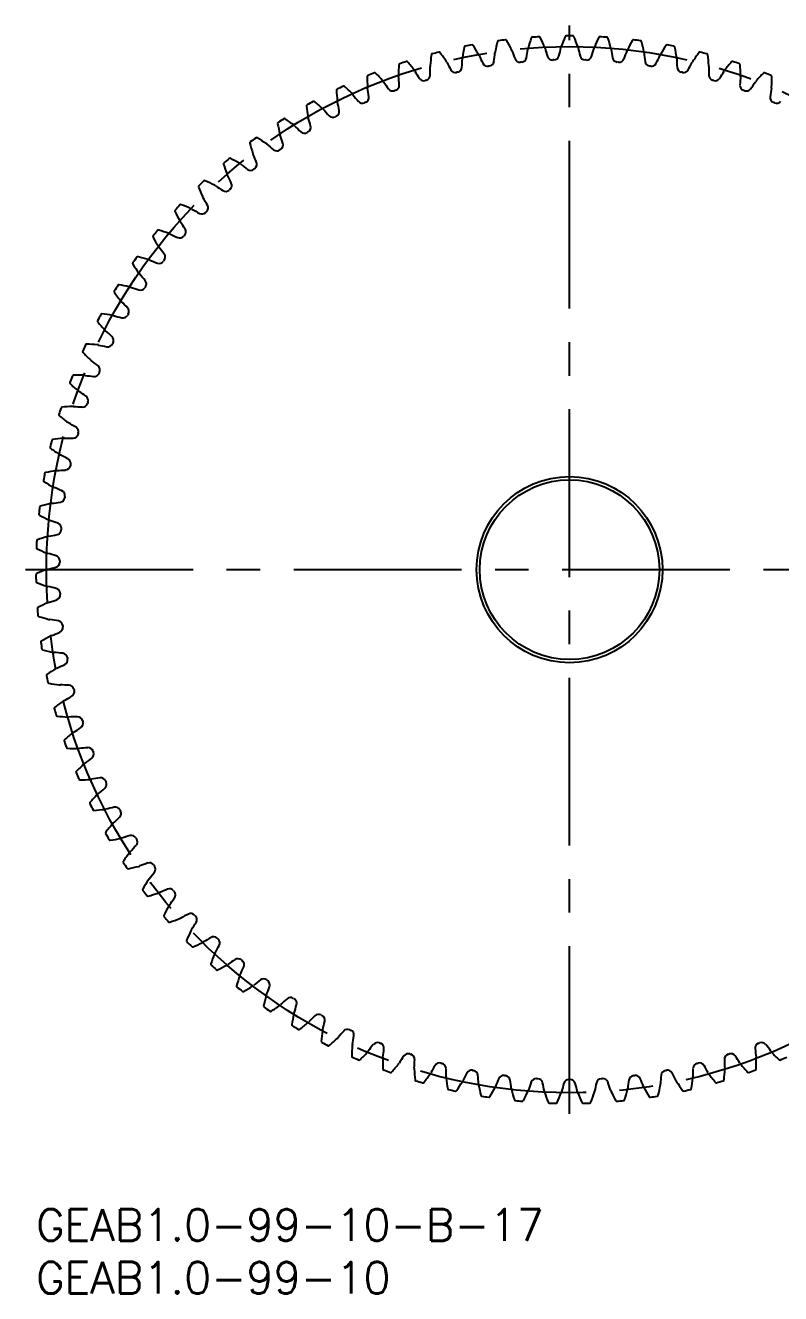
# Model space of a CAD drawing. Extents: x -1 to 142, y -8 to 112.
# Drawn here: x -1 to 70.5, y -8 to 112 of the extents above; entities that cross this region are included whole.
import ezdxf

# ---------------------------------------------------------------- set-up
doc = ezdxf.new("R2010")
doc.units = 0
doc.header["$LTSCALE"] = 0.5
doc.linetypes.add('CENTER', pattern=[50.8, 31.75, -6.35, 6.35, -6.35])
for name, color, linetype in [('MSM_CENTER', 1, 'CENTER'), ('MSM_CONTINUOUS', 7, 'CONTINUOUS'), ('MSM_PART_NUMBER', 7, 'CONTINUOUS')]:
    doc.layers.add(name, color=color, linetype=linetype)
doc.styles.get("Standard").update_dxf_attribs({"font": 'txt.shx', "height": 1, "bigfont": 'bigfont.shx'})

# ---------------------------------------------------------------- blocks, each defined once
blk = doc.blocks.new('*U2')
at = {"layer": 'MSM_PART_NUMBER'}
blk.add_text('GEAB1.0-99-10-B-17', height=3, dxfattribs=at).set_placement((0, -3))
blk = doc.blocks.new('*U3')
at = {"layer": 'MSM_PART_NUMBER'}
blk.add_text('GEAB1.0-99-10', height=3, dxfattribs=at).set_placement((0, -8))

msp = doc.modelspace()

# ---------------------------------------------------------------- linework, layer by layer
at = {"layer": 'MSM_CENTER'}
for p, q in [((50.5, 9), (50.5, 112)), ((-1, 60.5), (102, 60.5))]:
    msp.add_line(p, q, dxfattribs=at)
msp.add_circle((50.5, 60.5), 49.5, dxfattribs=at)
at = {"layer": 'MSM_CONTINUOUS'}
for radius in [8.8, 8.5]:
    msp.add_circle((50.5, 60.5), radius, dxfattribs=at)
for centre, radius, start, end in [((59.61, 106.12), 16.5, 164.6754, 168.1818), ((43.79, 110.45), 0.1, 97.6527, 164.6754), ((50.5, 60.5), 50.5, 96.8933, 97.6522), ((44.45, 110.54), 0.1, 29.8701, 96.8933), ((30.23, 102.37), 16.5, 26.3636, 29.8701), ((62.48, 105.45), 16.5, 161.039, 164.5455), ((46.97, 110.78), 0.1, 94.0164, 161.039), ((50.5, 60.5), 50.5, 93.2569, 94.0158), ((47.64, 110.82), 0.1, 26.2337, 93.2569), ((32.93, 103.57), 16.5, 22.7273, 26.2337), ((65.31, 104.6), 16.5, 157.4026, 160.9091), ((50.17, 110.9), 0.1, 90.38, 157.4027), ((50.5, 60.5), 50.5, 89.6205, 90.3795), ((50.83, 110.9), 0.1, 22.5974, 89.6205), ((35.69, 104.6), 16.5, 19.0909, 22.5974), ((68.07, 103.57), 16.5, 153.7663, 157.2727), ((53.36, 110.82), 0.1, 86.7431, 153.7662), ((50.5, 60.5), 50.5, 85.9842, 86.7431), ((54.03, 110.78), 0.1, 18.961, 85.9843), ((38.52, 105.45), 16.5, 15.4545, 18.961), ((70.77, 102.37), 16.5, 150.1299, 153.6364), ((56.55, 110.54), 0.1, 83.1067, 150.1298), ((50.5, 60.5), 50.5, 82.3478, 83.1067), ((57.21, 110.45), 0.1, 15.3246, 82.3479), ((41.39, 106.12), 16.5, 11.8182, 15.3246), ((53.76, 106.9), 16.5, 171.9481, 175.4545), ((37.52, 109.2), 0.1, 104.9255, 171.9481), ((50.5, 60.5), 50.5, 104.166, 104.9249), ((38.17, 109.37), 0.1, 37.1428, 104.166), ((25.09, 99.46), 16.5, 33.6364, 37.1428), ((56.69, 106.6), 16.5, 168.3117, 171.8182), ((40.63, 109.92), 0.1, 101.2891, 168.3118), ((50.5, 60.5), 50.5, 100.5296, 101.2886), ((41.29, 110.05), 0.1, 33.5065, 100.5297), ((27.61, 101), 16.5, 30, 33.5065), ((41.18, 108.83), 0.831, 22.876, 30.0002), ((28.26, 110.64), 15.23, 352.2229, 355.306), ((44.27, 109.33), 0.831, 168.1817, 175.3058), ((44.27, 109.33), 0.831, 19.2397, 26.3638), ((59.43, 114.62), 15.23, 199.2395, 202.3225), ((31.49, 111.95), 15.23, 348.5865, 351.6696), ((47.38, 109.62), 0.831, 164.5453, 171.6694), ((47.38, 109.62), 0.831, 15.6033, 22.7275), ((62.85, 113.94), 15.23, 195.6031, 198.6862), ((34.79, 113.05), 15.23, 344.9502, 348.0332), ((50.5, 109.72), 0.831, 160.9089, 168.0331), ((50.5, 109.72), 0.831, 11.9669, 19.0911), ((66.21, 113.05), 15.23, 191.9668, 195.0498), ((38.15, 113.94), 15.23, 341.3138, 344.3969), ((53.62, 109.62), 0.831, 157.2726, 164.3967), ((53.62, 109.62), 0.831, 8.3306, 15.4547), ((69.51, 111.95), 15.23, 188.3304, 191.4134), ((41.57, 114.62), 15.23, 337.6775, 340.7605), ((56.73, 109.33), 0.831, 153.6362, 160.7603), ((56.73, 109.33), 0.831, 4.6942, 11.8184), ((72.74, 110.64), 15.23, 184.694, 187.7771), ((59.82, 108.83), 0.831, 149.9999, 157.124), ((73.39, 101), 16.5, 146.4935, 150), ((59.71, 110.05), 0.1, 79.4704, 146.4935), ((50.5, 60.5), 50.5, 78.7114, 79.4704), ((60.37, 109.92), 0.1, 11.6883, 78.7116), ((44.31, 106.6), 16.5, 8.1818, 11.6883), ((75.91, 99.46), 16.5, 142.8572, 146.3636), ((62.83, 109.37), 0.1, 75.834, 142.8571), ((50.5, 60.5), 50.5, 75.0751, 75.834), ((63.48, 109.2), 0.1, 8.0521, 75.0752), ((47.24, 106.9), 16.5, 4.5455, 8.0519), ((50.81, 107.02), 16.5, 175.5845, 179.0909), ((34.46, 108.28), 0.1, 108.5613, 175.5845), ((50.5, 60.5), 50.5, 107.8024, 108.5613), ((35.09, 108.49), 0.1, 40.7792, 107.8023), ((22.67, 97.78), 16.5, 37.2727, 40.7792), ((38.14, 108.14), 0.831, 175.4544, 182.5785), ((22.09, 107.42), 15.23, 359.4956, 2.5787), ((38.14, 108.14), 0.831, 26.5124, 33.6365), ((52.51, 115.31), 15.23, 206.5122, 209.5953), ((39.82, 108.07), 0.5, 282.6574, 355.8593), ((25.13, 109.13), 15.23, 355.8593, 358.9423), ((41.18, 108.83), 0.831, 171.818, 178.9422), ((55.98, 115.08), 15.23, 202.8758, 205.9589), ((42.74, 108.63), 0.5, 205.9589, 279.1608), ((50.5, 60.5), 48.25, 99.021, 99.1608), ((42.86, 108.65), 0.5, 279.021, 352.2229), ((45.81, 109.02), 0.5, 202.3226, 275.5245), ((50.5, 60.5), 48.25, 95.3846, 95.5245), ((45.93, 109.03), 0.5, 275.3846, 348.5866), ((48.89, 109.22), 0.5, 198.6862, 271.8881), ((50.5, 60.5), 48.25, 91.7483, 91.8881), ((49.01, 109.23), 0.5, 271.7483, 344.9502), ((51.99, 109.23), 0.5, 195.0498, 268.2517), ((50.5, 60.5), 48.25, 88.1119, 88.2517), ((52.11, 109.22), 0.5, 268.1119, 341.3138), ((55.07, 109.03), 0.5, 191.4134, 264.6154), ((50.5, 60.5), 48.25, 84.4755, 84.6154), ((55.19, 109.02), 0.5, 264.4755, 337.6774), ((58.14, 108.65), 0.5, 187.777, 260.979), ((50.5, 60.5), 48.25, 80.8392, 80.979), ((58.26, 108.63), 0.5, 260.8392, 334.0411), ((45.02, 115.08), 15.23, 334.0411, 337.1242), ((59.82, 108.83), 0.831, 1.0578, 8.182), ((75.87, 109.13), 15.23, 181.0577, 184.1407), ((61.18, 108.07), 0.5, 184.1407, 257.3426), ((48.49, 115.31), 15.23, 330.4047, 333.4878), ((62.86, 108.14), 0.831, 146.3635, 153.4876), ((78.91, 107.42), 15.23, 177.4213, 180.5044), ((62.86, 108.14), 0.831, 357.4215, 4.5457), ((78.33, 97.78), 16.5, 139.2208, 142.7273), ((65.91, 108.49), 0.1, 72.1976, 139.2208), ((50.5, 60.5), 50.5, 71.4387, 72.1976), ((66.54, 108.28), 0.1, 4.4155, 71.4388), ((50.19, 107.02), 16.5, 0.9091, 4.4155), ((31.46, 107.16), 0.1, 112.1976, 179.2208), ((47.86, 106.94), 16.5, 179.2208, 182.7273), ((50.5, 60.5), 50.5, 111.4387, 112.1976), ((32.08, 107.41), 0.1, 44.4155, 111.4387), ((20.36, 95.94), 16.5, 40.9091, 44.4155), ((35.14, 107.26), 0.831, 179.0908, 186.2149), ((19.17, 105.53), 15.23, 3.132, 6.2151), ((35.14, 107.26), 0.831, 30.1488, 37.2729), ((49.03, 115.33), 15.23, 210.1486, 213.2316), ((36.71, 107.26), 0.5, 213.2316, 286.4336), ((50.5, 60.5), 48.25, 106.2937, 106.4336), ((36.82, 107.29), 0.5, 286.2937, 359.4956), ((39.7, 108.04), 0.5, 209.5953, 282.7972), ((50.5, 60.5), 48.25, 102.6574, 102.7972), ((50.5, 60.5), 48.25, 77.2028, 77.3426), ((61.3, 108.04), 0.5, 257.2028, 330.4047), ((64.18, 107.29), 0.5, 180.5043, 253.7063), ((50.5, 60.5), 48.25, 73.5664, 73.7063), ((64.29, 107.26), 0.5, 253.5664, 326.7683), ((51.97, 115.33), 15.23, 326.7684, 329.8514), ((65.86, 107.26), 0.831, 142.7271, 149.8512), ((81.83, 105.53), 15.23, 173.7849, 176.868), ((65.86, 107.26), 0.831, 353.7851, 0.9093), ((80.64, 95.94), 16.5, 135.5845, 139.0909), ((68.92, 107.41), 0.1, 68.5613, 135.5844), ((50.5, 60.5), 50.5, 67.8024, 68.5613), ((69.54, 107.16), 0.1, 0.7794, 67.8025), ((53.14, 106.94), 16.5, 357.2727, 0.7792), ((28.54, 105.86), 0.1, 115.834, 182.8572), ((44.92, 106.68), 16.5, 182.8572, 186.3636), ((50.5, 60.5), 50.5, 115.0751, 115.834), ((29.14, 106.15), 0.1, 48.0519, 115.075), ((18.18, 93.95), 16.5, 44.5455, 48.0519), ((32.21, 106.2), 0.831, 182.7271, 189.8512), ((16.38, 103.45), 15.23, 6.7684, 9.8514), ((32.21, 106.2), 0.831, 33.7851, 40.9093), ((45.56, 115.13), 15.23, 213.7849, 216.868), ((33.77, 106.29), 0.5, 216.868, 290.0699), ((50.5, 60.5), 48.25, 109.9301, 110.0699), ((33.88, 106.33), 0.5, 289.9301, 3.132), ((67.12, 106.33), 0.5, 176.868, 250.0699), ((50.5, 60.5), 48.25, 69.9301, 70.0699), ((67.23, 106.29), 0.5, 249.9301, 323.132), ((55.44, 115.13), 15.23, 323.132, 326.2151), ((68.79, 106.2), 0.831, 139.0908, 146.2149), ((84.62, 103.45), 15.23, 170.1486, 173.2316), ((68.79, 106.2), 0.831, 350.1488, 357.2729), ((25.7, 104.38), 0.1, 119.4704, 186.4936), ((50.5, 60.5), 50.5, 118.7114, 119.4704), ((26.29, 104.7), 0.1, 51.6883, 118.7114), ((16.12, 91.84), 16.5, 48.1818, 51.6883), ((29.34, 104.94), 0.831, 186.3635, 193.4876), ((13.73, 101.2), 15.23, 10.4047, 13.4878), ((29.34, 104.94), 0.831, 37.4215, 44.5456), ((42.1, 114.7), 15.23, 217.4213, 220.5044), ((30.9, 105.14), 0.5, 220.5044, 293.7063), ((50.5, 60.5), 48.25, 113.5664, 113.7063), ((31.01, 105.18), 0.5, 293.5664, 6.7683), ((69.99, 105.18), 0.5, 173.2316, 246.4336), ((50.5, 60.5), 48.25, 66.2937, 66.4336), ((70.1, 105.14), 0.5, 246.2937, 319.4956), ((42, 106.23), 16.5, 186.4935, 190), ((26.57, 103.51), 0.831, 189.9998, 197.124), ((11.22, 98.78), 15.23, 14.0411, 17.1242), ((26.57, 103.51), 0.831, 41.0578, 48.182), ((38.68, 114.06), 15.23, 221.0577, 224.1407), ((28.11, 103.8), 0.5, 224.1407, 297.3426), ((50.5, 60.5), 48.25, 117.2028, 117.3426), ((28.21, 103.86), 0.5, 297.2028, 10.4047), ((22.97, 102.72), 0.1, 123.1067, 190.1299), ((39.12, 105.6), 16.5, 190.1299, 193.6364), ((50.5, 60.5), 50.5, 122.3478, 123.1067), ((23.53, 103.08), 0.1, 55.3246, 122.3479), ((14.2, 89.59), 16.5, 51.8182, 55.3246), ((23.89, 101.91), 0.831, 44.6942, 51.8184), ((35.31, 113.2), 15.23, 224.694, 227.7771), ((25.51, 102.36), 0.5, 300.8392, 14.0411), ((20.35, 100.89), 0.1, 126.7436, 193.7662), ((36.28, 104.79), 16.5, 193.7663, 197.2727), ((50.5, 60.5), 50.5, 125.9842, 126.7431), ((20.89, 101.28), 0.1, 58.961, 125.9842), ((12.43, 87.23), 16.5, 55.4545, 58.961), ((21.32, 100.14), 0.831, 48.3306, 55.4547), ((23.89, 101.91), 0.831, 193.6362, 200.7603), ((8.87, 96.21), 15.23, 17.6775, 20.7605), ((22.9, 100.69), 0.5, 304.4755, 17.6774), ((25.41, 102.3), 0.5, 227.7771, 300.979), ((50.5, 60.5), 48.25, 120.8392, 120.979), ((21.32, 100.14), 0.831, 197.2726, 204.3967), ((6.69, 93.5), 15.23, 21.3138, 24.3969), ((31.99, 112.14), 15.23, 228.3304, 231.4135), ((22.81, 100.62), 0.5, 231.4135, 304.6154), ((50.5, 60.5), 48.25, 124.4755, 124.6154), ((17.85, 98.89), 0.1, 130.38, 197.4026), ((33.5, 103.8), 16.5, 197.4026, 200.9091), ((50.5, 60.5), 50.5, 129.6205, 130.3795), ((18.36, 99.32), 0.1, 62.5974, 129.6206), ((10.81, 84.76), 16.5, 59.0909, 62.5974), ((18.86, 98.21), 0.831, 51.9669, 59.0911), ((28.76, 110.86), 15.23, 231.9668, 235.0498), ((50.5, 60.5), 48.25, 128.1119, 128.2517), ((20.41, 98.86), 0.5, 308.1119, 21.3138), ((50.5, 60.5), 50.5, 133.2569, 134.0158), ((15.96, 97.21), 0.1, 66.2337, 133.2569), ((9.35, 82.2), 16.5, 62.7273, 66.2337), ((18.86, 98.21), 0.831, 200.9089, 208.0331), ((4.68, 90.66), 15.23, 24.9502, 28.0332), ((20.32, 98.78), 0.5, 235.0498, 308.2517), ((15.48, 96.75), 0.1, 134.0164, 201.039), ((30.79, 102.63), 16.5, 201.039, 204.5455), ((16.53, 96.12), 0.831, 55.6033, 62.7275), ((25.61, 109.38), 15.23, 235.6031, 238.6862), ((17.95, 96.79), 0.5, 238.6862, 311.8881), ((50.5, 60.5), 48.25, 131.7483, 131.8881), ((18.04, 96.87), 0.5, 311.7483, 24.9502), ((50.5, 60.5), 50.5, 136.8933, 137.6522), ((13.7, 94.94), 0.1, 69.8701, 136.8933), ((8.06, 79.54), 16.5, 66.3636, 69.8701), ((16.53, 96.12), 0.831, 204.5453, 211.6694), ((2.86, 87.69), 15.23, 28.5865, 31.6696), ((15.8, 94.74), 0.5, 315.3846, 28.5865), ((13.25, 94.45), 0.1, 137.6527, 204.6753), ((28.15, 101.3), 16.5, 204.6754, 208.1818), ((14.34, 93.9), 0.831, 59.2397, 66.3638), ((22.56, 107.7), 15.23, 239.2395, 242.3225), ((15.71, 94.65), 0.5, 242.3226, 315.5245), ((50.5, 60.5), 48.25, 135.3846, 135.5245), ((50.5, 60.5), 50.5, 140.5296, 141.2886), ((11.59, 92.54), 0.1, 73.5065, 140.5297), ((6.94, 76.81), 16.5, 70, 73.5065), ((14.34, 93.9), 0.831, 208.1817, 215.3058), ((1.23, 84.61), 15.23, 32.2229, 35.306), ((13.7, 92.47), 0.5, 319.021, 32.2229), ((11.17, 92.02), 0.1, 141.2891, 208.3118), ((25.61, 99.8), 16.5, 208.3117, 211.8182), ((12.3, 91.54), 0.831, 62.876, 70.0002), ((19.62, 105.83), 15.23, 242.8758, 245.9589), ((13.62, 92.38), 0.5, 245.9589, 319.1607), ((50.5, 60.5), 48.25, 139.021, 139.1608), ((50.5, 60.5), 50.5, 144.166, 144.9249), ((9.64, 90.01), 0.1, 77.1428, 144.166), ((5.99, 74.02), 16.5, 73.6364, 77.1428), ((12.3, 91.54), 0.831, 211.818, 218.9422), ((-0.2, 81.44), 15.23, 35.8593, 38.9423), ((11.74, 90.07), 0.5, 322.6574, 35.8593), ((9.25, 89.46), 0.1, 144.9255, 211.9481), ((23.17, 98.14), 16.5, 211.9481, 215.4545), ((10.4, 89.05), 0.831, 66.5124, 73.6365), ((16.81, 103.78), 15.23, 246.5122, 249.5953), ((11.67, 89.98), 0.5, 249.5953, 322.7973), ((50.5, 60.5), 48.25, 142.6574, 142.7972), ((10.4, 89.05), 0.831, 215.4544, 222.5785), ((-1.42, 78.18), 15.23, 39.4956, 42.5787), ((9.95, 87.55), 0.5, 326.2937, 39.4956), ((7.5, 86.79), 0.1, 148.5618, 215.5845), ((50.5, 60.5), 50.5, 147.8024, 148.5613), ((20.84, 96.33), 16.5, 215.5845, 219.0909), ((7.85, 87.36), 0.1, 80.7792, 147.8024), ((5.22, 71.17), 16.5, 77.2727, 80.7792), ((8.67, 86.45), 0.831, 70.1488, 77.2729), ((14.13, 101.56), 15.23, 250.1486, 253.2316), ((9.88, 87.45), 0.5, 253.2317, 326.4334), ((50.5, 60.5), 48.25, 146.2937, 146.4336), ((8.67, 86.45), 0.831, 219.0908, 226.2149), ((-2.44, 74.86), 15.23, 43.132, 46.2151), ((8.31, 84.93), 0.5, 329.9301, 43.132), ((5.92, 84.01), 0.1, 152.1976, 219.2209), ((50.5, 60.5), 50.5, 151.4387, 152.1976), ((6.23, 84.6), 0.1, 84.4155, 151.4388), ((4.64, 68.27), 16.5, 80.9091, 84.4155), ((7.11, 83.75), 0.831, 73.7851, 80.9093), ((11.6, 99.17), 15.23, 253.7849, 256.868), ((8.25, 84.82), 0.5, 256.868, 330.07), ((50.5, 60.5), 48.25, 149.9301, 150.0699), ((18.62, 94.38), 16.5, 219.2208, 222.7273), ((7.11, 83.75), 0.831, 222.7271, 229.8512), ((-3.24, 71.47), 15.23, 46.7684, 49.8514), ((50.5, 60.5), 50.5, 155.0751, 155.834), ((4.79, 81.74), 0.1, 88.0519, 155.0751), ((4.24, 65.35), 16.5, 84.5455, 88.0519), ((5.73, 80.95), 0.831, 77.4215, 84.5456), ((9.22, 96.62), 15.23, 257.4213, 260.5044), ((6.79, 82.09), 0.5, 260.5044, 333.7063), ((6.85, 82.2), 0.5, 333.5664, 46.7684), ((50.5, 60.5), 48.25, 153.5664, 153.7063), ((4.52, 81.13), 0.1, 155.834, 222.8572), ((16.54, 92.29), 16.5, 222.8572, 226.3636), ((5.73, 80.95), 0.831, 226.3635, 233.4876), ((-3.83, 68.04), 15.23, 50.4047, 53.4878), ((5.56, 79.39), 0.5, 337.2028, 50.4047), ((3.3, 78.17), 0.1, 159.4709, 226.4936), ((50.5, 60.5), 50.5, 158.7114, 159.4704), ((14.59, 90.07), 16.5, 226.4935, 230), ((3.54, 78.8), 0.1, 91.6883, 158.7115), ((4.02, 62.41), 16.5, 88.1818, 91.6883), ((4.52, 78.07), 0.831, 81.0578, 88.182), ((7.02, 93.93), 15.23, 261.0577, 264.1407), ((5.51, 79.28), 0.5, 264.1407, 337.3426), ((50.5, 60.5), 48.25, 157.2028, 157.3426), ((4.52, 78.07), 0.831, 229.9998, 237.124), ((-4.2, 64.58), 15.23, 54.0411, 57.1242), ((4.45, 76.5), 0.5, 340.8392, 54.0411), ((50.5, 60.5), 50.5, 162.3478, 163.1067), ((2.47, 75.78), 0.1, 95.3246, 162.3479), ((3.99, 59.45), 16.5, 91.8182, 95.3246), ((3.5, 75.11), 0.831, 84.6942, 91.8184), ((4.98, 91.11), 15.23, 264.694, 267.7771), ((4.41, 76.39), 0.5, 267.7771, 340.979), ((50.5, 60.5), 48.25, 160.8392, 160.979), ((2.27, 75.15), 0.1, 163.1073, 230.1299), ((12.79, 87.73), 16.5, 230.1299, 233.6364), ((3.5, 75.11), 0.831, 233.6362, 240.7603), ((-4.35, 61.1), 15.23, 57.6775, 60.7605), ((3.5, 73.43), 0.5, 271.4134, 344.6154), ((3.53, 73.55), 0.5, 344.4755, 57.6775), ((50.5, 60.5), 48.25, 164.4755, 164.6154), ((1.44, 72.06), 0.1, 166.7436, 233.7663), ((50.5, 60.5), 50.5, 165.9842, 166.7431), ((1.6, 72.71), 0.1, 98.961, 165.9842), ((4.15, 56.51), 16.5, 95.4545, 98.961), ((2.67, 72.1), 0.831, 88.3306, 95.4547), ((3.13, 88.16), 15.23, 268.3304, 271.4134), ((11.14, 85.29), 16.5, 233.7663, 237.2727), ((2.67, 72.1), 0.831, 237.2726, 244.3967), ((-4.28, 57.62), 15.23, 61.3138, 64.3969), ((2.8, 70.54), 0.5, 348.1119, 61.3138), ((0.92, 69.58), 0.1, 102.5974, 169.6206), ((4.5, 53.58), 16.5, 99.0909, 102.5974), ((2.03, 69.05), 0.831, 91.9669, 99.0911), ((1.47, 85.1), 15.23, 271.9668, 275.0498), ((2.77, 70.43), 0.5, 275.0498, 348.2518), ((50.5, 60.5), 48.25, 168.1119, 168.2517), ((50.5, 60.5), 50.5, 169.6205, 170.3795), ((0.81, 68.92), 0.1, 170.3795, 237.4027), ((9.64, 82.74), 16.5, 237.4026, 240.9091), ((2.03, 69.05), 0.831, 240.9089, 248.0331), ((-3.98, 54.15), 15.23, 64.9502, 68.0332), ((2.24, 67.38), 0.5, 278.6862, 351.8881), ((2.25, 67.5), 0.5, 351.7483, 64.9502), ((50.5, 60.5), 48.25, 171.7483, 171.8881), ((50.5, 60.5), 50.5, 173.2569, 174.0158), ((0.45, 66.42), 0.1, 106.2337, 173.2569), ((5.03, 50.67), 16.5, 102.7273, 106.2337), ((1.58, 65.96), 0.831, 95.6033, 102.7275), ((0.01, 81.94), 15.23, 275.6031, 278.6862), ((0.37, 65.75), 0.1, 174.0158, 241.039), ((8.32, 80.1), 16.5, 241.039, 244.5455), ((1.58, 65.96), 0.831, 244.5453, 251.6694), ((-3.47, 50.71), 15.23, 68.5865, 71.6696), ((1.91, 64.42), 0.5, 355.3846, 68.5866), ((5.75, 47.81), 16.5, 106.3636, 109.8701), ((1.33, 62.84), 0.831, 99.2397, 106.3638), ((-1.25, 78.7), 15.23, 279.2395, 282.3225), ((1.9, 64.3), 0.5, 282.3226, 355.5245), ((50.5, 60.5), 48.25, 175.3846, 175.5245), ((50.5, 60.5), 50.5, 176.8933, 177.6522), ((0.14, 62.56), 0.1, 177.6522, 244.6754), ((0.17, 63.23), 0.1, 109.8701, 176.8933), ((7.16, 77.39), 16.5, 244.6754, 248.1818), ((1.33, 62.84), 0.831, 248.1817, 255.3058), ((-2.74, 47.31), 15.23, 72.2229, 75.306), ((1.76, 61.21), 0.5, 285.9589, 359.1608), ((1.76, 61.33), 0.5, 359.021, 72.2229), ((50.5, 60.5), 48.25, 179.021, 179.1608), ((0.1, 60.03), 0.1, 113.5065, 180.5297), ((50.5, 60.5), 50.5, 180.5296, 181.2886), ((6.64, 45), 16.5, 110, 113.5065), ((1.28, 59.72), 0.831, 102.876, 110.0002), ((-2.29, 75.38), 15.23, 282.8758, 285.9589), ((0.11, 59.37), 0.1, 181.2886, 248.3118), ((6.17, 74.61), 16.5, 248.3117, 251.8182), ((1.28, 59.72), 0.831, 251.818, 258.9422), ((-1.8, 43.96), 15.23, 75.8593, 78.9423), ((-3.13, 72), 15.23, 286.5122, 289.5953), ((1.8, 58.24), 0.5, 2.6574, 75.8593), ((1.81, 58.12), 0.5, 289.5953, 2.7972), ((50.5, 60.5), 48.25, 182.6574, 182.7972), ((0.23, 56.84), 0.1, 117.1428, 184.1661), ((50.5, 60.5), 50.5, 184.166, 184.9249), ((7.72, 42.24), 16.5, 113.6364, 117.1428), ((1.43, 56.6), 0.831, 106.5124, 113.6365), ((0.29, 56.17), 0.1, 184.9255, 251.9481), ((5.37, 71.77), 16.5, 251.9481, 255.4545), ((1.43, 56.6), 0.831, 255.4544, 262.5785), ((-0.64, 40.67), 15.23, 79.4956, 82.5787), ((2.04, 55.16), 0.5, 6.2937, 79.4956), ((50.5, 60.5), 48.25, 186.2937, 186.4336), ((8.96, 39.57), 16.5, 117.2727, 120.7792), ((1.78, 53.49), 0.831, 110.1488, 117.2729), ((-3.75, 68.57), 15.23, 290.1486, 293.2316), ((2.06, 55.04), 0.5, 293.2317, 6.4336), ((0.57, 53.66), 0.1, 120.7792, 187.8024), ((50.5, 60.5), 50.5, 187.8024, 188.5613), ((0.66, 53), 0.1, 188.5618, 255.5845), ((4.74, 68.88), 16.5, 255.5845, 259.0909), ((1.78, 53.49), 0.831, 259.0908, 266.2149), ((0.72, 37.47), 15.23, 83.132, 86.2151), ((2.48, 52.09), 0.5, 9.9301, 83.132), ((2.5, 51.98), 0.5, 296.868, 10.0699), ((50.5, 60.5), 48.25, 189.9301, 190.0699), ((1.1, 50.5), 0.1, 124.4155, 191.4388), ((50.5, 60.5), 50.5, 191.4387, 192.1976), ((10.37, 36.98), 16.5, 120.9091, 124.4155), ((2.32, 50.42), 0.831, 113.7851, 120.9093), ((-4.16, 65.12), 15.23, 293.7849, 296.868), ((1.24, 49.85), 0.1, 192.1982, 259.2209), ((4.31, 65.96), 16.5, 259.2208, 262.7273), ((2.32, 50.42), 0.831, 262.7271, 269.8512), ((2.28, 34.36), 15.23, 86.7684, 89.8514), ((3.11, 49.06), 0.5, 13.5664, 86.7683), ((11.94, 34.48), 16.5, 124.5455, 128.0519), ((3.06, 47.38), 0.831, 117.4215, 124.5456), ((-4.34, 61.64), 15.23, 297.4213, 300.5044), ((3.14, 48.95), 0.5, 300.5044, 13.7063), ((50.5, 60.5), 48.25, 193.5664, 193.7063), ((1.83, 47.39), 0.1, 128.0519, 195.0751), ((50.5, 60.5), 50.5, 195.0751, 195.834), ((2.01, 46.75), 0.1, 195.8346, 262.8572), ((4.05, 63.02), 16.5, 262.8572, 266.3636), ((3.06, 47.38), 0.831, 266.3635, 273.4876), ((4.03, 31.35), 15.23, 90.4047, 93.4878), ((3.93, 46.08), 0.5, 17.2028, 90.4047), ((3.97, 45.97), 0.5, 304.1407, 17.3426), ((50.5, 60.5), 48.25, 197.2028, 197.3426), ((2.76, 44.33), 0.1, 131.6883, 198.7115), ((13.67, 32.08), 16.5, 128.1818, 131.6883), ((3.99, 44.4), 0.831, 121.0578, 128.182), ((-4.3, 58.16), 15.23, 301.0577, 304.1407), ((50.5, 60.5), 50.5, 198.7114, 199.4704), ((2.98, 43.7), 0.1, 199.4709, 266.4936), ((3.99, 60.07), 16.5, 266.4935, 270), ((3.99, 44.4), 0.831, 269.9998, 277.124), ((5.98, 28.46), 15.23, 94.0411, 97.1242), ((4.94, 43.16), 0.5, 20.8392, 94.0411), ((4.98, 43.05), 0.5, 307.7771, 20.979), ((50.5, 60.5), 48.25, 200.8392, 200.979), ((15.55, 29.81), 16.5, 131.8182, 135.3246), ((5.1, 41.48), 0.831, 124.6942, 131.8184), ((-4.04, 54.69), 15.23, 304.694, 307.7771), ((3.89, 41.34), 0.1, 135.3246, 202.3479), ((50.5, 60.5), 50.5, 202.3478, 203.1067), ((6.13, 40.3), 0.5, 24.4755, 97.6775), ((4.14, 40.72), 0.1, 203.1073, 270.13), ((4.11, 57.12), 16.5, 270.1299, 273.6364), ((5.1, 41.48), 0.831, 273.6362, 280.7603), ((8.1, 25.7), 15.23, 97.6775, 100.7605), ((-3.56, 51.24), 15.23, 308.3304, 311.4135), ((6.18, 40.19), 0.5, 311.4135, 24.6154), ((50.5, 60.5), 48.25, 204.4755, 204.6154), ((5.19, 38.42), 0.1, 138.961, 205.9842), ((17.56, 27.65), 16.5, 135.4545, 138.961), ((6.4, 38.64), 0.831, 128.3306, 135.4547), ((50.5, 60.5), 50.5, 205.9842, 206.7431), ((5.49, 37.82), 0.1, 206.7431, 273.7663), ((4.41, 54.19), 16.5, 273.7663, 277.2727), ((6.4, 38.64), 0.831, 277.2726, 284.3967), ((10.39, 23.08), 15.23, 101.3138, 104.3969), ((7.5, 37.53), 0.5, 28.1119, 101.3138), ((7.56, 37.42), 0.5, 315.0498, 28.2517), ((50.5, 60.5), 48.25, 208.1119, 208.2517), ((19.71, 25.63), 16.5, 139.0909, 142.5974), ((7.87, 35.89), 0.831, 131.9669, 139.0911), ((-2.87, 47.83), 15.23, 311.9668, 315.0498), ((6.69, 35.59), 0.1, 142.5974, 209.6206), ((50.5, 60.5), 50.5, 209.6205, 210.3795), ((7.02, 35.01), 0.1, 210.38, 277.4027), ((4.91, 51.27), 16.5, 277.4026, 280.9091), ((7.87, 35.89), 0.831, 280.9089, 288.0331), ((12.84, 20.62), 15.23, 104.9502, 108.0332), ((9.04, 34.85), 0.5, 31.7483, 104.9502), ((50.5, 60.5), 48.25, 211.7483, 211.8881), ((9.11, 34.75), 0.5, 318.6862, 31.8881), ((21.99, 23.75), 16.5, 142.7273, 146.2337), ((9.52, 33.23), 0.831, 135.6033, 142.7275), ((-1.96, 44.47), 15.23, 315.6031, 318.6862), ((8.35, 32.86), 0.1, 146.2337, 213.257), ((50.5, 60.5), 50.5, 213.2569, 214.0158), ((5.58, 48.4), 16.5, 281.039, 284.5455), ((9.52, 33.23), 0.831, 284.5453, 291.6694), ((15.45, 18.31), 15.23, 108.5865, 111.6696), ((10.75, 32.27), 0.5, 35.3846, 108.5865), ((50.5, 60.5), 48.25, 215.3846, 215.5245), ((10.82, 32.17), 0.5, 322.3226, 35.5245), ((8.72, 32.31), 0.1, 214.0158, 281.039), ((11.33, 30.69), 0.831, 139.2397, 146.3638), ((-0.83, 41.18), 15.23, 319.2395, 322.3225), ((10.19, 30.24), 0.1, 149.8701, 216.8933), ((24.38, 22.01), 16.5, 146.3636, 149.8701), ((50.5, 60.5), 50.5, 216.8933, 217.6522), ((18.2, 16.17), 15.23, 112.2229, 115.306), ((12.63, 29.81), 0.5, 39.021, 112.2229), ((50.5, 60.5), 48.25, 219.021, 219.1608), ((12.7, 29.71), 0.5, 325.9589, 39.1608), ((10.6, 29.71), 0.1, 217.6522, 284.6754), ((6.44, 45.58), 16.5, 284.6754, 288.1818), ((11.33, 30.69), 0.831, 288.1817, 295.3058), ((0.49, 37.96), 15.23, 322.8758, 325.9589), ((12.19, 27.75), 0.1, 153.5065, 220.5297), ((26.87, 20.43), 16.5, 150, 153.5065), ((50.5, 60.5), 50.5, 220.5296, 221.2886), ((13.3, 28.27), 0.831, 142.876, 150.0002), ((21.07, 14.21), 15.23, 115.8593, 118.9423), ((14.65, 27.47), 0.5, 42.6574, 115.8593), ((50.5, 60.5), 48.25, 222.6574, 222.7972), ((14.73, 27.38), 0.5, 329.5953, 42.7972), ((12.63, 27.24), 0.1, 221.2886, 288.3118), ((7.48, 42.81), 16.5, 288.3117, 291.8182), ((13.3, 28.27), 0.831, 291.818, 298.9422), ((15.42, 25.97), 0.831, 146.5124, 153.6366), ((2.02, 34.83), 15.23, 326.5122, 329.5953), ((29.46, 19.01), 16.5, 153.6364, 157.1428), ((14.35, 25.38), 0.1, 157.1428, 224.1661), ((50.5, 60.5), 50.5, 224.166, 224.9249), ((8.69, 40.12), 16.5, 291.9481, 295.4545), ((15.42, 25.97), 0.831, 295.4544, 302.5785), ((24.07, 12.44), 15.23, 119.4956, 122.5787), ((16.82, 25.26), 0.5, 46.2937, 119.4956), ((50.5, 60.5), 48.25, 226.2937, 226.4336), ((16.9, 25.18), 0.5, 333.2317, 46.4336), ((14.82, 24.91), 0.1, 224.9249, 291.9481), ((32.13, 17.76), 16.5, 157.2727, 160.7792), ((17.68, 23.82), 0.831, 150.1488, 157.2729), ((3.75, 31.81), 15.23, 330.1486, 333.2316), ((16.65, 23.16), 0.1, 160.7792, 227.8024), ((50.5, 60.5), 50.5, 227.8024, 228.5613), ((10.06, 37.51), 16.5, 295.5845, 299.0909), ((17.68, 23.82), 0.831, 299.0908, 306.2149), ((27.17, 10.86), 15.23, 123.132, 126.2151), ((19.12, 23.19), 0.5, 49.9301, 123.132), ((5.66, 28.9), 15.23, 333.7849, 336.868), ((50.5, 60.5), 48.25, 229.9301, 230.0699), ((19.21, 23.12), 0.5, 336.868, 50.0699), ((17.14, 22.72), 0.1, 228.5618, 295.5845), ((34.88, 16.68), 16.5, 160.9091, 164.4155), ((20.07, 21.81), 0.831, 153.7851, 160.9093), ((30.37, 9.48), 15.23, 126.7684, 129.8514), ((21.55, 21.28), 0.5, 53.5664, 126.7684), ((50.5, 60.5), 48.25, 233.5664, 233.7063), ((21.64, 21.21), 0.5, 340.5043, 53.7063), ((19.08, 21.09), 0.1, 164.4155, 231.4388), ((50.5, 60.5), 50.5, 231.4387, 232.1976), ((19.61, 20.68), 0.1, 232.1982, 299.2209), ((11.6, 34.99), 16.5, 299.2208, 302.7273), ((20.07, 21.81), 0.831, 302.7271, 309.8512), ((7.76, 26.12), 15.23, 337.4213, 340.5044), ((37.69, 15.78), 16.5, 164.5455, 168.0519), ((22.59, 19.96), 0.831, 157.4215, 164.5456), ((13.3, 32.57), 16.5, 302.8572, 306.3636), ((22.59, 19.96), 0.831, 306.3635, 313.4876), ((33.64, 8.3), 15.23, 130.4047, 133.4878), ((24.09, 19.52), 0.5, 57.2028, 130.4047), ((50.5, 60.5), 48.25, 237.2028, 237.3426), ((10.02, 23.48), 15.23, 341.0577, 344.1407), ((24.19, 19.46), 0.5, 344.1407, 57.3426), ((21.65, 19.18), 0.1, 168.0519, 235.0751), ((50.5, 60.5), 50.5, 235.0751, 235.834), ((22.2, 18.8), 0.1, 235.834, 302.8572), ((40.55, 15.06), 16.5, 168.1818, 171.6883), ((25.22, 18.27), 0.831, 161.0578, 168.182), ((36.99, 7.34), 15.23, 134.0411, 137.1242), ((26.75, 17.93), 0.5, 60.8392, 134.0411), ((50.5, 60.5), 48.25, 240.8392, 240.979), ((26.85, 17.87), 0.5, 347.7771, 60.979), ((24.32, 17.43), 0.1, 171.6883, 238.7115), ((50.5, 60.5), 50.5, 238.7114, 239.4704), ((24.9, 17.09), 0.1, 239.4704, 306.4936), ((15.14, 30.27), 16.5, 306.4935, 310), ((25.22, 18.27), 0.831, 309.9998, 317.124), ((43.45, 14.52), 16.5, 171.8182, 175.3246), ((27.95, 16.75), 0.831, 164.6942, 171.8184), ((12.45, 20.99), 15.23, 344.694, 347.7771), ((40.39, 6.59), 15.23, 137.6775, 140.7605), ((29.49, 16.51), 0.5, 64.4755, 137.6774), ((50.5, 60.5), 48.25, 244.4755, 244.6154), ((29.6, 16.46), 0.5, 351.4134, 64.6154), ((27.11, 15.86), 0.1, 175.3246, 242.3479), ((50.5, 60.5), 50.5, 242.3478, 243.1067), ((17.13, 28.09), 16.5, 310.1299, 313.6364), ((27.95, 16.75), 0.831, 313.6362, 320.7603), ((15.04, 18.66), 15.23, 348.3304, 351.4134), ((32.33, 15.26), 0.5, 68.1119, 141.3138), ((50.5, 60.5), 48.25, 248.1119, 248.2517), ((32.44, 15.22), 0.5, 355.0498, 68.2517), ((68.56, 15.22), 0.5, 111.7483, 184.9502), ((50.5, 60.5), 48.25, 291.7483, 291.8881), ((68.67, 15.26), 0.5, 38.6861, 111.8881), ((27.7, 15.55), 0.1, 243.1067, 310.13), ((46.39, 14.17), 16.5, 175.4545, 178.961), ((29.99, 14.46), 0.1, 178.961, 245.9842), ((30.77, 15.41), 0.831, 168.3306, 175.4547), ((19.26, 26.04), 16.5, 313.7663, 317.2727), ((30.77, 15.41), 0.831, 317.2726, 324.3967), ((43.82, 6.06), 15.23, 141.3138, 144.3969), ((17.76, 16.49), 15.23, 351.9668, 355.0498), ((47.29, 5.74), 15.23, 144.9502, 148.0332), ((35.23, 14.2), 0.5, 71.7483, 144.9502), ((50.5, 60.5), 48.25, 251.7483, 251.8881), ((35.34, 14.17), 0.5, 358.6861, 71.8881), ((65.66, 14.17), 0.5, 108.1119, 181.3138), ((50.5, 60.5), 48.25, 288.1119, 288.2517), ((65.77, 14.2), 0.5, 35.0498, 108.2517), ((53.71, 5.74), 15.23, 31.9668, 35.0498), ((83.24, 16.49), 15.23, 184.9502, 188.0332), ((57.18, 6.06), 15.23, 35.6031, 38.6862), ((70.23, 15.41), 0.831, 215.6033, 222.7275), ((81.74, 26.04), 16.5, 222.7273, 226.2337), ((50.5, 60.5), 50.5, 245.9842, 246.7431), ((30.6, 14.2), 0.1, 246.7436, 313.7663), ((33.67, 14.25), 0.831, 171.9669, 179.0911), ((49.33, 14), 16.5, 179.0909, 182.5974), ((32.95, 13.25), 0.1, 182.5974, 249.6206), ((21.5, 24.13), 16.5, 317.4026, 320.9091), ((33.67, 14.25), 0.831, 320.9089, 328.0331), ((20.62, 14.5), 15.23, 355.6031, 358.6862), ((36.63, 13.27), 0.831, 175.6033, 182.7275), ((52.28, 14.02), 16.5, 182.7273, 186.2337), ((50.77, 5.65), 15.23, 148.5865, 151.6696), ((38.2, 13.33), 0.5, 75.3846, 148.5865), ((50.5, 60.5), 48.25, 255.3846, 255.5245), ((38.31, 13.3), 0.5, 2.3225, 75.5245), ((23.6, 12.7), 15.23, 359.2395, 2.3225), ((77.4, 12.7), 15.23, 177.6775, 180.7605), ((62.69, 13.3), 0.5, 104.4755, 177.6774), ((50.5, 60.5), 48.25, 284.4755, 284.6154), ((62.8, 13.33), 0.5, 31.4134, 104.6154), ((50.23, 5.65), 15.23, 28.3304, 31.4134), ((48.72, 14.02), 16.5, 353.7663, 357.2727), ((80.38, 14.5), 15.23, 181.3138, 184.3969), ((64.37, 13.27), 0.831, 357.2726, 4.3967), ((67.33, 14.25), 0.831, 211.9669, 219.0911), ((79.5, 24.13), 16.5, 219.0909, 222.5974), ((68.05, 13.25), 0.1, 290.3795, 357.4027), ((51.67, 14), 16.5, 357.4026, 0.9091), ((67.33, 14.25), 0.831, 0.9089, 8.0331), ((70.4, 14.2), 0.1, 226.2337, 293.257), ((50.5, 60.5), 50.5, 293.2569, 294.0158), ((50.5, 60.5), 50.5, 249.6205, 250.3795), ((33.58, 13.03), 0.1, 250.38, 317.4027), ((35.98, 12.24), 0.1, 186.2337, 253.257), ((50.5, 60.5), 50.5, 253.2569, 254.0158), ((23.87, 22.36), 16.5, 321.039, 324.5455), ((36.63, 13.27), 0.831, 324.5453, 331.6694), ((39.66, 12.49), 0.831, 179.2397, 186.3638), ((55.23, 14.22), 16.5, 186.3636, 189.8701), ((26.34, 20.75), 16.5, 324.6754, 328.1818), ((39.66, 12.49), 0.831, 328.1817, 335.3058), ((54.25, 5.78), 15.23, 152.2229, 155.306), ((41.22, 12.64), 0.5, 79.021, 152.2229), ((50.5, 60.5), 48.25, 259.021, 259.1608), ((41.33, 12.62), 0.5, 5.9589, 79.1608), ((26.68, 11.09), 15.23, 2.8758, 5.9589), ((57.71, 6.13), 15.23, 155.8593, 158.9423), ((44.27, 12.15), 0.5, 82.6574, 155.8593), ((50.5, 60.5), 48.25, 262.6574, 262.7972), ((44.39, 12.13), 0.5, 9.5952, 82.7972), ((29.86, 9.68), 15.23, 6.5122, 9.5953), ((61.15, 6.69), 15.23, 159.4956, 162.5787), ((47.35, 11.85), 0.5, 86.2937, 159.4956), ((50.5, 60.5), 48.25, 266.2937, 266.4336), ((47.47, 11.84), 0.5, 13.2316, 86.4336), ((50.44, 11.75), 0.5, 89.9301, 163.132), ((50.5, 60.5), 48.25, 269.9301, 270.0699), ((50.56, 11.75), 0.5, 16.868, 90.0699), ((53.53, 11.84), 0.5, 93.5664, 166.7683), ((50.5, 60.5), 48.25, 273.5664, 273.7063), ((53.65, 11.85), 0.5, 20.5043, 93.7063), ((39.85, 6.69), 15.23, 17.4213, 20.5044), ((71.14, 9.68), 15.23, 170.4047, 173.4878), ((56.61, 12.13), 0.5, 97.2028, 170.4047), ((50.5, 60.5), 48.25, 277.2028, 277.3426), ((56.73, 12.15), 0.5, 24.1407, 97.3426), ((43.29, 6.13), 15.23, 21.0577, 24.1407), ((74.32, 11.09), 15.23, 174.0411, 177.1242), ((59.67, 12.62), 0.5, 100.8392, 174.0411), ((50.5, 60.5), 48.25, 280.8392, 280.979), ((59.78, 12.64), 0.5, 27.7771, 100.979), ((46.75, 5.78), 15.23, 24.694, 27.7771), ((61.34, 12.49), 0.831, 204.6942, 211.8184), ((74.66, 20.75), 16.5, 211.8182, 215.3246), ((45.77, 14.22), 16.5, 350.1299, 353.6364), ((61.34, 12.49), 0.831, 353.6362, 0.7603), ((64.37, 13.27), 0.831, 208.3306, 215.4547), ((77.13, 22.36), 16.5, 215.4545, 218.961), ((50.5, 60.5), 50.5, 285.9842, 286.7431), ((65.02, 12.24), 0.1, 286.7436, 353.7663), ((67.42, 13.03), 0.1, 222.5974, 289.6206), ((50.5, 60.5), 50.5, 289.6205, 290.3795), ((36.62, 12.05), 0.1, 254.0164, 321.0391), ((39.07, 11.41), 0.1, 189.8701, 256.8933), ((50.5, 60.5), 50.5, 256.8933, 257.6522), ((39.72, 11.27), 0.1, 257.6527, 324.6754), ((42.72, 11.9), 0.831, 182.876, 190.0002), ((58.15, 14.62), 16.5, 190, 193.5065), ((28.91, 19.3), 16.5, 328.3117, 331.8182), ((42.72, 11.9), 0.831, 331.818, 338.9422), ((45.82, 11.5), 0.831, 186.5124, 193.6366), ((61.05, 15.2), 16.5, 193.6364, 197.1428), ((31.57, 18.01), 16.5, 331.9481, 335.4545), ((45.82, 11.5), 0.831, 335.4544, 342.5785), ((33.13, 8.47), 15.23, 10.1486, 13.2316), ((48.94, 11.3), 0.831, 190.1488, 197.2729), ((63.9, 15.96), 16.5, 197.2727, 200.7792), ((34.3, 16.89), 16.5, 335.5845, 339.0909), ((48.94, 11.3), 0.831, 339.0908, 346.2149), ((64.54, 7.48), 15.23, 163.132, 166.2151), ((36.46, 7.48), 15.23, 13.7849, 16.868), ((52.06, 11.3), 0.831, 193.7851, 200.9093), ((66.7, 16.89), 16.5, 200.9091, 204.4155), ((37.1, 15.96), 16.5, 339.2208, 342.7273), ((52.06, 11.3), 0.831, 342.7271, 349.8512), ((67.87, 8.47), 15.23, 166.7684, 169.8514), ((55.18, 11.5), 0.831, 197.4215, 204.5456), ((69.43, 18.01), 16.5, 204.5455, 208.0519), ((39.95, 15.2), 16.5, 342.8572, 346.3636), ((55.18, 11.5), 0.831, 346.3635, 353.4876), ((58.28, 11.9), 0.831, 201.0578, 208.182), ((72.09, 19.3), 16.5, 208.1818, 211.6883), ((42.85, 14.62), 16.5, 346.4935, 350), ((58.28, 11.9), 0.831, 349.9998, 357.124), ((61.28, 11.27), 0.1, 215.3246, 282.3479), ((50.5, 60.5), 50.5, 282.3478, 283.1067), ((61.93, 11.41), 0.1, 283.1067, 350.13), ((64.38, 12.05), 0.1, 218.961, 285.9843), ((42.21, 10.79), 0.1, 193.5065, 260.5297), ((50.5, 60.5), 50.5, 260.5296, 261.2886), ((42.87, 10.68), 0.1, 261.2891, 328.3118), ((45.38, 10.36), 0.1, 197.1428, 264.1661), ((50.5, 60.5), 50.5, 264.166, 264.9249), ((46.04, 10.3), 0.1, 264.9255, 331.9481), ((48.57, 10.14), 0.1, 200.7792, 267.8024), ((50.5, 60.5), 50.5, 267.8024, 268.5613), ((49.23, 10.12), 0.1, 268.5613, 335.5845), ((51.77, 10.12), 0.1, 204.4155, 271.4388), ((50.5, 60.5), 50.5, 271.4387, 272.1976), ((52.43, 10.14), 0.1, 272.1976, 339.2209), ((54.96, 10.3), 0.1, 208.0519, 275.0752), ((50.5, 60.5), 50.5, 275.0751, 275.834), ((55.62, 10.36), 0.1, 275.834, 342.8572), ((58.13, 10.68), 0.1, 211.6883, 278.7115), ((50.5, 60.5), 50.5, 278.7114, 279.4704), ((58.79, 10.79), 0.1, 279.4704, 346.4936)]:
    msp.add_arc(centre, radius, start, end, dxfattribs=at)

# ---------------------------------------------------------------- block references
for name in ['*U2', '*U3']:
    msp.add_blockref(name, (0, 0), dxfattribs=at)

doc.saveas('drawing.dxf')
